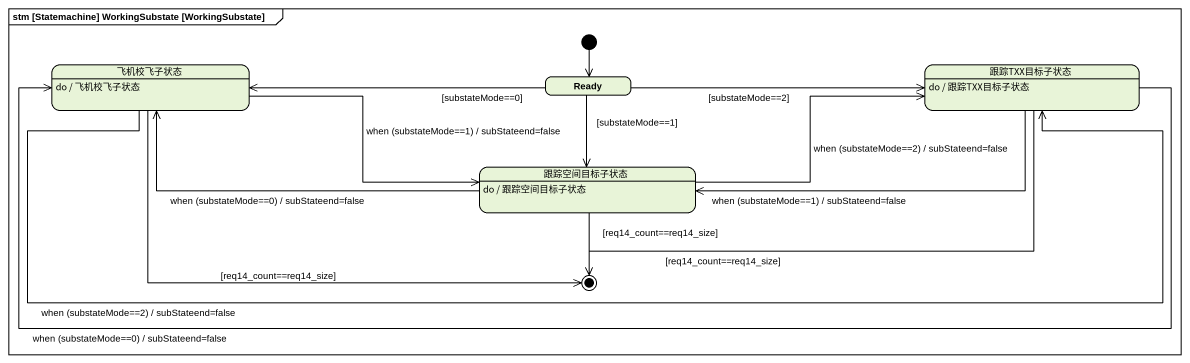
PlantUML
@startuml
mainframe stm [Statemachine] WorkingSubstate [WorkingSubstate]
hide empty description
state 飞机校飞子状态
飞机校飞子状态 : do / 飞机校飞子状态
state Ready
state 跟踪TXX目标子状态
跟踪TXX目标子状态 : do / 跟踪TXX目标子状态
state 跟踪空间目标子状态
跟踪空间目标子状态 : do / 跟踪空间目标子状态
[*] --> Ready
飞机校飞子状态 -right-> 跟踪TXX目标子状态 : when (substateMode==2) / subStateend=false
飞机校飞子状态 -right-> 跟踪空间目标子状态 : when (substateMode==1) / subStateend=false
Ready -left-> 飞机校飞子状态 : [substateMode==0]
Ready -right-> 跟踪TXX目标子状态 : [substateMode==2]
Ready --> 跟踪空间目标子状态 : [substateMode==1]
跟踪TXX目标子状态 -left-> 飞机校飞子状态 : when (substateMode==0) / subStateend=false
跟踪TXX目标子状态 -left-> 跟踪空间目标子状态 : when (substateMode==1) / subStateend=false
跟踪空间目标子状态 -left-> 飞机校飞子状态 : when (substateMode==0) / subStateend=false
跟踪空间目标子状态 -right-> 跟踪TXX目标子状态 : when (substateMode==2) / subStateend=false
飞机校飞子状态 -right-> [*] : [req14_count==req14_size]
跟踪TXX目标子状态 -left-> [*] : [req14_count==req14_size]
跟踪空间目标子状态 --> [*] : [req14_count==req14_size]
@enduml
